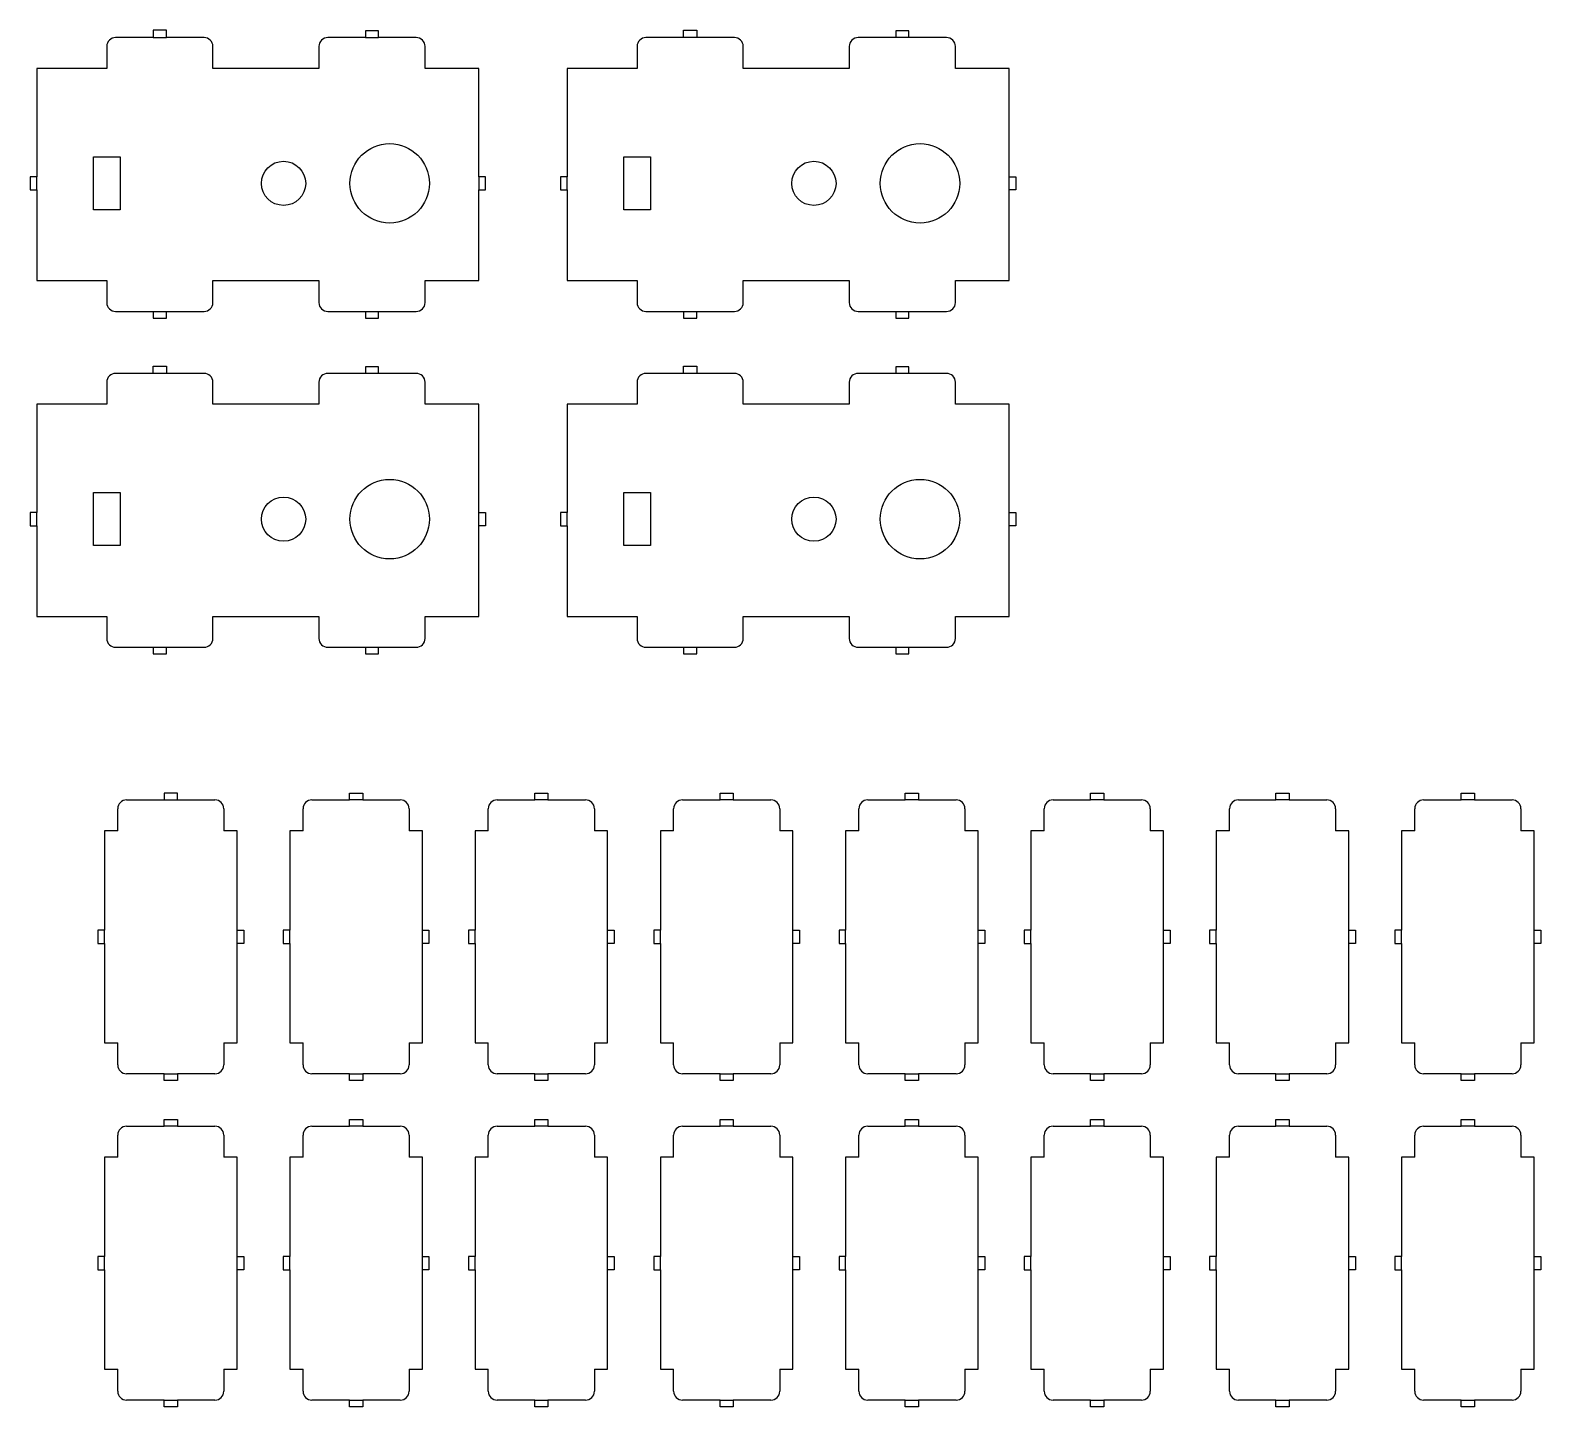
# Model space of a CAD drawing. Header units: millimetres. Extents: x 124 to 295, y -167 to -11.
import ezdxf

# ---------------------------------------------------------------- set-up
doc = ezdxf.new("R2010")
doc.units = ezdxf.units.MM
doc.layers.get('0').update_dxf_attribs({"linetype": 'CONTINUOUS'})

msp = doc.modelspace()

# ---------------------------------------------------------------- linework, layer by layer
for p, q in [((198.38, -12), (198.38, -11.17)), ((198.38, -11.17), (199.88, -11.17)), ((199.88, -11.17), (199.88, -12)), ((223.88, -11.25), (222.38, -11.25)), ((222.38, -11.25), (222.38, -12)), ((223.88, -12), (223.88, -11.25)), ((138.38, -12), (139.88, -12)), ((162.38, -12), (163.88, -12)), ((125.21, -29.25), (125.21, -27.75)), ((175.21, -27.75), (175.21, -29.25)), ((185.21, -29.25), (185.21, -27.75)), ((235.21, -27.75), (235.96, -27.75)), ((235.96, -27.75), (235.96, -29.25)), ((235.96, -29.25), (235.21, -29.25)), ((138.38, -43), (139.88, -43)), ((162.38, -43), (163.88, -43)), ((198.38, -43), (198.38, -43.75)), ((198.38, -43.75), (199.88, -43.75)), ((199.88, -43.75), (199.88, -43)), ((222.38, -43), (223.88, -43)), ((138.38, -50), (138.38, -49.17)), ((138.38, -49.17), (139.88, -49.17)), ((139.88, -49.17), (139.88, -50)), ((163.88, -49.25), (162.38, -49.25)), ((162.38, -49.25), (162.38, -50)), ((163.88, -50), (163.88, -49.25)), ((198.38, -50), (198.38, -49.17)), ((198.38, -49.17), (199.88, -49.17)), ((199.88, -49.17), (199.88, -50)), ((223.88, -49.25), (222.38, -49.25)), ((222.38, -49.25), (222.38, -50)), ((223.88, -50), (223.88, -49.25)), ((125.21, -67.25), (125.21, -65.75)), ((175.21, -65.75), (175.96, -65.75)), ((175.96, -65.75), (175.96, -67.25)), ((185.21, -67.25), (185.21, -65.75)), ((235.21, -65.75), (235.96, -65.75)), ((235.96, -65.75), (235.96, -67.25)), ((175.96, -67.25), (175.21, -67.25)), ((235.96, -67.25), (235.21, -67.25)), ((138.38, -81), (138.38, -81.75)), ((138.38, -81.75), (139.88, -81.75)), ((139.88, -81.75), (139.88, -81)), ((162.38, -81), (163.88, -81)), ((198.38, -81), (198.38, -81.75)), ((198.38, -81.75), (199.88, -81.75)), ((199.88, -81.75), (199.88, -81)), ((222.38, -81), (223.88, -81)), ((135.37, -98.27), (139.62, -98.27)), ((141.12, -98.27), (145.37, -98.27)), ((156.33, -98.27), (160.58, -98.27)), ((162.08, -98.27), (166.33, -98.27)), ((177.29, -98.27), (181.54, -98.27)), ((183.04, -98.27), (187.29, -98.27)), ((198.26, -98.27), (202.51, -98.27)), ((204.01, -98.27), (208.26, -98.27)), ((219.22, -98.27), (223.47, -98.27)), ((224.97, -98.27), (229.22, -98.27)), ((240.18, -98.27), (244.43, -98.27)), ((245.93, -98.27), (250.18, -98.27)), ((261.15, -98.27), (265.4, -98.27)), ((266.9, -98.27), (271.15, -98.27)), ((282.11, -98.27), (286.36, -98.27)), ((287.86, -98.27), (292.11, -98.27)), ((134.37, -101.77), (134.37, -99.27)), ((146.37, -99.27), (146.37, -101.77)), ((155.33, -101.77), (155.33, -99.27)), ((167.33, -99.27), (167.33, -101.77)), ((176.29, -101.77), (176.29, -99.27)), ((188.29, -99.27), (188.29, -101.77)), ((197.26, -101.77), (197.26, -99.27)), ((209.26, -99.27), (209.26, -101.77)), ((218.22, -101.77), (218.22, -99.27)), ((230.22, -99.27), (230.22, -101.77)), ((239.18, -101.77), (239.18, -99.27)), ((251.18, -99.27), (251.18, -101.77)), ((260.15, -101.77), (260.15, -99.27)), ((272.15, -99.27), (272.15, -101.77)), ((281.11, -101.77), (281.11, -99.27)), ((293.11, -99.27), (293.11, -101.77)), ((134.37, -101.77), (132.87, -101.77)), ((132.87, -101.77), (132.87, -113.02)), ((132.87, -101.77), (132.87, -113.02)), ((147.87, -101.77), (146.37, -101.77)), ((147.87, -113.02), (147.87, -101.77)), ((153.83, -101.77), (153.83, -113.02)), ((153.83, -101.77), (153.83, -113.02)), ((155.33, -101.77), (153.83, -101.77)), ((168.83, -101.77), (167.33, -101.77)), ((168.83, -113.02), (168.83, -101.77)), ((174.79, -101.77), (174.79, -113.02)), ((174.79, -101.77), (174.79, -113.02)), ((176.29, -101.77), (174.79, -101.77)), ((189.79, -101.77), (188.29, -101.77)), ((189.79, -113.02), (189.79, -101.77)), ((195.76, -101.77), (195.76, -113.02)), ((195.76, -101.77), (195.76, -113.02)), ((197.26, -101.77), (195.76, -101.77)), ((210.76, -101.77), (209.26, -101.77)), ((210.76, -113.02), (210.76, -101.77)), ((216.72, -101.77), (216.72, -113.02)), ((216.72, -101.77), (216.72, -113.02)), ((218.22, -101.77), (216.72, -101.77)), ((231.72, -101.77), (230.22, -101.77)), ((231.72, -113.02), (231.72, -101.77)), ((237.68, -101.77), (237.68, -113.02)), ((237.68, -101.77), (237.68, -113.02)), ((239.18, -101.77), (237.68, -101.77)), ((252.68, -101.77), (251.18, -101.77)), ((252.68, -113.02), (252.68, -101.77)), ((258.65, -101.77), (258.65, -113.02)), ((258.65, -101.77), (258.65, -113.02)), ((260.15, -101.77), (258.65, -101.77)), ((273.65, -101.77), (272.15, -101.77)), ((273.65, -113.02), (273.65, -101.77)), ((279.61, -101.77), (279.61, -113.02)), ((279.61, -101.77), (279.61, -113.02)), ((281.11, -101.77), (279.61, -101.77)), ((294.61, -101.77), (293.11, -101.77)), ((294.61, -113.02), (294.61, -101.77)), ((132.87, -114.52), (132.87, -125.77)), ((147.87, -125.77), (147.87, -114.52)), ((153.83, -114.52), (153.83, -125.77)), ((168.83, -125.77), (168.83, -114.52)), ((174.79, -114.52), (174.79, -125.77)), ((189.79, -125.77), (189.79, -114.52)), ((195.76, -114.52), (195.76, -125.77)), ((210.76, -125.77), (210.76, -114.52)), ((216.72, -114.52), (216.72, -125.77)), ((231.72, -125.77), (231.72, -114.52)), ((237.68, -114.52), (237.68, -125.77)), ((252.68, -125.77), (252.68, -114.52)), ((258.65, -114.52), (258.65, -125.77)), ((273.65, -125.77), (273.65, -114.52)), ((279.61, -114.52), (279.61, -125.77)), ((294.61, -125.77), (294.61, -114.52)), ((132.87, -125.77), (134.37, -125.77)), ((134.37, -128.27), (134.37, -125.77)), ((146.37, -125.77), (146.37, -128.27)), ((146.37, -125.77), (147.87, -125.77)), ((153.83, -125.77), (155.33, -125.77)), ((155.33, -128.27), (155.33, -125.77)), ((167.33, -125.77), (168.83, -125.77)), ((167.33, -125.77), (167.33, -128.27)), ((174.79, -125.77), (176.29, -125.77)), ((176.29, -128.27), (176.29, -125.77)), ((188.29, -125.77), (189.79, -125.77)), ((188.29, -125.77), (188.29, -128.27)), ((195.76, -125.77), (197.26, -125.77)), ((197.26, -128.27), (197.26, -125.77)), ((209.26, -125.77), (210.76, -125.77)), ((209.26, -125.77), (209.26, -128.27)), ((216.72, -125.77), (218.22, -125.77)), ((218.22, -128.27), (218.22, -125.77)), ((230.22, -125.77), (231.72, -125.77)), ((230.22, -125.77), (230.22, -128.27)), ((237.68, -125.77), (239.18, -125.77)), ((239.18, -128.27), (239.18, -125.77)), ((251.18, -125.77), (252.68, -125.77)), ((251.18, -125.77), (251.18, -128.27)), ((258.65, -125.77), (260.15, -125.77)), ((260.15, -128.27), (260.15, -125.77)), ((272.15, -125.77), (273.65, -125.77)), ((272.15, -125.77), (272.15, -128.27)), ((279.61, -125.77), (281.11, -125.77)), ((281.11, -128.27), (281.11, -125.77)), ((293.11, -125.77), (294.61, -125.77)), ((293.11, -125.77), (293.11, -128.27)), ((139.62, -129.27), (135.37, -129.27)), ((145.37, -129.27), (141.12, -129.27)), ((160.58, -129.27), (156.33, -129.27)), ((166.33, -129.27), (162.08, -129.27)), ((181.54, -129.27), (177.29, -129.27)), ((187.29, -129.27), (183.04, -129.27)), ((202.51, -129.27), (198.26, -129.27)), ((208.26, -129.27), (204.01, -129.27)), ((223.47, -129.27), (219.22, -129.27)), ((229.22, -129.27), (224.97, -129.27)), ((244.43, -129.27), (240.18, -129.27)), ((250.18, -129.27), (245.93, -129.27)), ((265.4, -129.27), (261.15, -129.27)), ((271.15, -129.27), (266.9, -129.27)), ((286.36, -129.27), (282.11, -129.27)), ((292.11, -129.27), (287.86, -129.27)), ((134.37, -138.7), (134.37, -136.2)), ((135.37, -135.2), (139.62, -135.2)), ((141.12, -135.2), (145.37, -135.2)), ((146.37, -136.2), (146.37, -138.7)), ((155.33, -138.7), (155.33, -136.2)), ((156.33, -135.2), (160.58, -135.2)), ((162.08, -135.2), (166.33, -135.2)), ((167.33, -136.2), (167.33, -138.7)), ((176.29, -138.7), (176.29, -136.2)), ((177.29, -135.2), (181.54, -135.2)), ((183.04, -135.2), (187.29, -135.2)), ((188.29, -136.2), (188.29, -138.7)), ((197.26, -138.7), (197.26, -136.2)), ((198.26, -135.2), (202.51, -135.2)), ((204.01, -135.2), (208.26, -135.2)), ((209.26, -136.2), (209.26, -138.7)), ((218.22, -138.7), (218.22, -136.2)), ((219.22, -135.2), (223.47, -135.2)), ((224.97, -135.2), (229.22, -135.2)), ((230.22, -136.2), (230.22, -138.7)), ((239.18, -138.7), (239.18, -136.2)), ((240.18, -135.2), (244.43, -135.2)), ((245.93, -135.2), (250.18, -135.2)), ((251.18, -136.2), (251.18, -138.7)), ((260.15, -138.7), (260.15, -136.2)), ((261.15, -135.2), (265.4, -135.2)), ((266.9, -135.2), (271.15, -135.2)), ((272.15, -136.2), (272.15, -138.7)), ((281.11, -138.7), (281.11, -136.2)), ((282.11, -135.2), (286.36, -135.2)), ((287.86, -135.2), (292.11, -135.2)), ((293.11, -136.2), (293.11, -138.7)), ((132.87, -138.7), (132.87, -149.95)), ((132.87, -138.7), (132.87, -149.95)), ((134.37, -138.7), (132.87, -138.7)), ((147.87, -138.7), (146.37, -138.7)), ((147.87, -149.95), (147.87, -138.7)), ((153.83, -138.7), (153.83, -149.95)), ((153.83, -138.7), (153.83, -149.95)), ((155.33, -138.7), (153.83, -138.7)), ((168.83, -138.7), (167.33, -138.7)), ((168.83, -149.95), (168.83, -138.7)), ((174.79, -138.7), (174.79, -149.95)), ((174.79, -138.7), (174.79, -149.95)), ((176.29, -138.7), (174.79, -138.7)), ((189.79, -138.7), (188.29, -138.7)), ((189.79, -149.95), (189.79, -138.7)), ((195.76, -138.7), (195.76, -149.95)), ((195.76, -138.7), (195.76, -149.95)), ((197.26, -138.7), (195.76, -138.7)), ((210.76, -138.7), (209.26, -138.7)), ((210.76, -149.95), (210.76, -138.7)), ((216.72, -138.7), (216.72, -149.95)), ((216.72, -138.7), (216.72, -149.95)), ((218.22, -138.7), (216.72, -138.7)), ((231.72, -138.7), (230.22, -138.7)), ((231.72, -149.95), (231.72, -138.7)), ((237.68, -138.7), (237.68, -149.95)), ((237.68, -138.7), (237.68, -149.95)), ((239.18, -138.7), (237.68, -138.7)), ((252.68, -138.7), (251.18, -138.7)), ((252.68, -149.95), (252.68, -138.7)), ((258.65, -138.7), (258.65, -149.95)), ((258.65, -138.7), (258.65, -149.95)), ((260.15, -138.7), (258.65, -138.7)), ((273.65, -138.7), (272.15, -138.7)), ((273.65, -149.95), (273.65, -138.7)), ((279.61, -138.7), (279.61, -149.95)), ((279.61, -138.7), (279.61, -149.95)), ((281.11, -138.7), (279.61, -138.7)), ((294.61, -138.7), (293.11, -138.7)), ((294.61, -149.95), (294.61, -138.7)), ((132.87, -151.45), (132.87, -162.7)), ((147.87, -162.7), (147.87, -151.45)), ((153.83, -151.45), (153.83, -162.7)), ((168.83, -162.7), (168.83, -151.45)), ((174.79, -151.45), (174.79, -162.7)), ((189.79, -162.7), (189.79, -151.45)), ((195.76, -151.45), (195.76, -162.7)), ((210.76, -162.7), (210.76, -151.45)), ((216.72, -151.45), (216.72, -162.7)), ((231.72, -162.7), (231.72, -151.45)), ((237.68, -151.45), (237.68, -162.7)), ((252.68, -162.7), (252.68, -151.45)), ((258.65, -151.45), (258.65, -162.7)), ((273.65, -162.7), (273.65, -151.45)), ((279.61, -151.45), (279.61, -162.7)), ((294.61, -162.7), (294.61, -151.45)), ((132.87, -162.7), (134.37, -162.7)), ((134.37, -165.2), (134.37, -162.7)), ((146.37, -162.7), (147.87, -162.7)), ((146.37, -162.7), (146.37, -165.2)), ((153.83, -162.7), (155.33, -162.7)), ((155.33, -165.2), (155.33, -162.7)), ((167.33, -162.7), (168.83, -162.7)), ((167.33, -162.7), (167.33, -165.2)), ((174.79, -162.7), (176.29, -162.7)), ((176.29, -165.2), (176.29, -162.7)), ((188.29, -162.7), (189.79, -162.7)), ((188.29, -162.7), (188.29, -165.2)), ((195.76, -162.7), (197.26, -162.7)), ((197.26, -165.2), (197.26, -162.7)), ((209.26, -162.7), (210.76, -162.7)), ((209.26, -162.7), (209.26, -165.2)), ((216.72, -162.7), (218.22, -162.7)), ((218.22, -165.2), (218.22, -162.7)), ((230.22, -162.7), (231.72, -162.7)), ((230.22, -162.7), (230.22, -165.2)), ((237.68, -162.7), (239.18, -162.7)), ((239.18, -165.2), (239.18, -162.7)), ((251.18, -162.7), (252.68, -162.7)), ((251.18, -162.7), (251.18, -165.2)), ((258.65, -162.7), (260.15, -162.7)), ((260.15, -165.2), (260.15, -162.7)), ((272.15, -162.7), (273.65, -162.7)), ((272.15, -162.7), (272.15, -165.2)), ((279.61, -162.7), (281.11, -162.7)), ((281.11, -165.2), (281.11, -162.7)), ((293.11, -162.7), (294.61, -162.7)), ((293.11, -162.7), (293.11, -165.2)), ((139.62, -166.2), (135.37, -166.2)), ((145.37, -166.2), (141.12, -166.2)), ((160.58, -166.2), (156.33, -166.2)), ((166.33, -166.2), (162.08, -166.2)), ((181.54, -166.2), (177.29, -166.2)), ((187.29, -166.2), (183.04, -166.2)), ((202.51, -166.2), (198.26, -166.2)), ((208.26, -166.2), (204.01, -166.2)), ((223.47, -166.2), (219.22, -166.2)), ((229.22, -166.2), (224.97, -166.2)), ((244.43, -166.2), (240.18, -166.2)), ((250.18, -166.2), (245.93, -166.2)), ((265.4, -166.2), (261.15, -166.2)), ((271.15, -166.2), (266.9, -166.2)), ((286.36, -166.2), (282.11, -166.2)), ((292.11, -166.2), (287.86, -166.2))]:
    msp.add_line(p, q)
for points in [[(133.13, -15.5), (125.21, -15.5), (125.21, -17.5), (125.21, -27.75), (124.46, -27.75), (124.46, -29.25), (125.21, -29.25), (125.21, -39.5), (133.13, -39.5), (133.13, -42, 0.414214), (134.13, -43), (138.38, -43), (138.38, -43.75), (139.88, -43.75), (139.88, -43), (144.13, -43, 0.414214), (145.13, -42), (145.13, -39.5), (157.13, -39.5), (157.13, -42, 0.414214), (158.13, -43), (162.38, -43), (162.38, -43.75), (163.88, -43.75), (163.88, -43), (168.13, -43, 0.414214), (169.13, -42), (169.13, -39.5), (175.21, -39.5), (175.21, -29.25), (175.96, -29.25), (175.96, -27.75), (175.21, -27.75), (175.21, -15.5), (169.13, -15.5), (169.13, -13, 0.414214), (168.13, -12), (163.88, -12), (163.88, -11.25), (162.38, -11.25), (162.38, -12), (158.13, -12, 0.414214), (157.13, -13), (157.13, -15.5), (145.13, -15.5), (145.13, -13, 0.414214), (144.13, -12), (139.88, -12), (139.88, -11.17), (138.38, -11.17), (138.38, -12), (134.13, -12, 0.414214), (133.13, -13)], [(217.13, -15.5), (205.13, -15.5), (205.13, -13, 0.414214), (204.13, -12), (199.88, -12), (198.38, -12), (194.13, -12, 0.414214), (193.13, -13), (193.13, -15.5), (185.21, -15.5), (185.21, -17.5), (185.21, -27.75), (184.46, -27.75), (184.46, -29.25), (185.21, -29.25), (185.21, -39.5), (193.13, -39.5), (193.13, -42, 0.414214), (194.13, -43), (198.38, -43), (199.88, -43), (204.13, -43, 0.414214), (205.13, -42), (205.13, -39.5), (217.13, -39.5), (217.13, -42, 0.414214), (218.13, -43), (222.38, -43), (222.38, -43.75), (223.88, -43.75), (223.88, -43), (228.13, -43, 0.414214), (229.13, -42), (229.13, -39.5), (235.21, -39.5), (235.21, -29.25), (235.21, -27.75), (235.21, -15.5), (229.13, -15.5), (229.13, -13, 0.414214), (228.13, -12), (223.88, -12), (222.38, -12), (218.13, -12, 0.414214), (217.13, -13)], [(157.13, -53.5), (145.13, -53.5), (145.13, -51, 0.414214), (144.13, -50), (139.88, -50), (138.38, -50), (134.13, -50, 0.414214), (133.13, -51), (133.13, -53.5), (125.21, -53.5), (125.21, -55.5), (125.21, -65.75), (124.46, -65.75), (124.46, -67.25), (125.21, -67.25), (125.21, -77.5), (133.13, -77.5), (133.13, -80, 0.414214), (134.13, -81), (138.38, -81), (139.88, -81), (144.13, -81, 0.414214), (145.13, -80), (145.13, -77.5), (157.13, -77.5), (157.13, -80, 0.414214), (158.13, -81), (162.38, -81), (162.38, -81.75), (163.88, -81.75), (163.88, -81), (168.13, -81, 0.414214), (169.13, -80), (169.13, -77.5), (175.21, -77.5), (175.21, -67.25), (175.21, -65.75), (175.21, -53.5), (169.13, -53.5), (169.13, -51, 0.414214), (168.13, -50), (163.88, -50), (162.38, -50), (158.13, -50, 0.414214), (157.13, -51)], [(217.13, -53.5), (205.13, -53.5), (205.13, -51, 0.414214), (204.13, -50), (199.88, -50), (198.38, -50), (194.13, -50, 0.414214), (193.13, -51), (193.13, -53.5), (185.21, -53.5), (185.21, -55.5), (185.21, -65.75), (184.46, -65.75), (184.46, -67.25), (185.21, -67.25), (185.21, -77.5), (193.13, -77.5), (193.13, -80, 0.414214), (194.13, -81), (198.38, -81), (199.88, -81), (204.13, -81, 0.414214), (205.13, -80), (205.13, -77.5), (217.13, -77.5), (217.13, -80, 0.414214), (218.13, -81), (222.38, -81), (222.38, -81.75), (223.88, -81.75), (223.88, -81), (228.13, -81, 0.414214), (229.13, -80), (229.13, -77.5), (235.21, -77.5), (235.21, -67.25), (235.21, -65.75), (235.21, -53.5), (229.13, -53.5), (229.13, -51, 0.414214), (228.13, -50), (223.88, -50), (222.38, -50), (218.13, -50, 0.414214), (217.13, -51)]]:
    msp.add_lwpolyline(points, format="xyb", close=True)
for points in [[(131.63, -25.5), (134.63, -25.5), (134.63, -31.5), (131.63, -31.5)], [(194.63, -31.5), (191.63, -31.5), (191.63, -25.5), (194.63, -25.5)], [(134.63, -69.5), (131.63, -69.5), (131.63, -63.5), (134.63, -63.5)], [(194.63, -69.5), (191.63, -69.5), (191.63, -63.5), (194.63, -63.5)], [(139.62, -98.27), (141.12, -98.27), (141.12, -97.52), (139.62, -97.52)], [(160.58, -98.27), (160.58, -97.52), (162.08, -97.52), (162.08, -98.27)], [(181.54, -98.27), (181.54, -97.52), (183.04, -97.52), (183.04, -98.27)], [(202.51, -98.27), (202.51, -97.52), (204.01, -97.52), (204.01, -98.27)], [(223.47, -98.27), (223.47, -97.52), (224.97, -97.52), (224.97, -98.27)], [(244.43, -98.27), (244.43, -97.52), (245.93, -97.52), (245.93, -98.27)], [(265.4, -98.27), (265.4, -97.52), (266.9, -97.52), (266.9, -98.27)], [(286.36, -98.27), (286.36, -97.52), (287.86, -97.52), (287.86, -98.27)], [(132.12, -114.52), (132.87, -114.52), (132.87, -113.02), (132.12, -113.02)], [(148.62, -114.52), (147.87, -114.52), (147.87, -113.02), (148.62, -113.02)], [(153.08, -114.52), (153.83, -114.52), (153.83, -113.02), (153.08, -113.02)], [(168.83, -114.52), (168.83, -113.02), (169.58, -113.02), (169.58, -114.52)], [(174.04, -114.52), (174.79, -114.52), (174.79, -113.02), (174.04, -113.02)], [(189.79, -114.52), (189.79, -113.02), (190.54, -113.02), (190.54, -114.52)], [(195.01, -114.52), (195.76, -114.52), (195.76, -113.02), (195.01, -113.02)], [(210.76, -114.52), (210.76, -113.02), (211.51, -113.02), (211.51, -114.52)], [(215.97, -114.52), (216.72, -114.52), (216.72, -113.02), (215.97, -113.02)], [(231.72, -114.52), (231.72, -113.02), (232.47, -113.02), (232.47, -114.52)], [(236.93, -114.52), (237.68, -114.52), (237.68, -113.02), (236.93, -113.02)], [(252.68, -114.52), (252.68, -113.02), (253.43, -113.02), (253.43, -114.52)], [(257.9, -114.52), (258.65, -114.52), (258.65, -113.02), (257.9, -113.02)], [(273.65, -114.52), (273.65, -113.02), (274.4, -113.02), (274.4, -114.52)], [(278.86, -114.52), (279.61, -114.52), (279.61, -113.02), (278.86, -113.02)], [(294.61, -114.52), (294.61, -113.02), (295.36, -113.02), (295.36, -114.52)], [(141.12, -130.02), (139.62, -130.02), (139.62, -129.27), (141.12, -129.27)], [(162.08, -129.27), (162.08, -130.02), (160.58, -130.02), (160.58, -129.27)], [(183.04, -129.27), (183.04, -130.02), (181.54, -130.02), (181.54, -129.27)], [(204.01, -129.27), (204.01, -130.02), (202.51, -130.02), (202.51, -129.27)], [(224.97, -129.27), (224.97, -130.02), (223.47, -130.02), (223.47, -129.27)], [(245.93, -129.27), (245.93, -130.02), (244.43, -130.02), (244.43, -129.27)], [(266.9, -129.27), (266.9, -130.02), (265.4, -130.02), (265.4, -129.27)], [(287.86, -129.27), (287.86, -130.02), (286.36, -130.02), (286.36, -129.27)], [(139.62, -135.2), (139.62, -134.45), (141.12, -134.45), (141.12, -135.2)], [(160.58, -135.2), (160.58, -134.45), (162.08, -134.45), (162.08, -135.2)], [(181.54, -135.2), (181.54, -134.45), (183.04, -134.45), (183.04, -135.2)], [(202.51, -135.2), (202.51, -134.45), (204.01, -134.45), (204.01, -135.2)], [(223.47, -135.2), (223.47, -134.45), (224.97, -134.45), (224.97, -135.2)], [(244.43, -135.2), (244.43, -134.45), (245.93, -134.45), (245.93, -135.2)], [(265.4, -135.2), (265.4, -134.45), (266.9, -134.45), (266.9, -135.2)], [(286.36, -135.2), (286.36, -134.45), (287.86, -134.45), (287.86, -135.2)], [(132.12, -151.45), (132.87, -151.45), (132.87, -149.95), (132.12, -149.95)], [(147.87, -151.45), (147.87, -149.95), (148.62, -149.95), (148.62, -151.45)], [(153.08, -151.45), (153.83, -151.45), (153.83, -149.95), (153.08, -149.95)], [(168.83, -151.45), (168.83, -149.95), (169.58, -149.95), (169.58, -151.45)], [(174.04, -151.45), (174.79, -151.45), (174.79, -149.95), (174.04, -149.95)], [(189.79, -151.45), (189.79, -149.95), (190.54, -149.95), (190.54, -151.45)], [(195.01, -151.45), (195.76, -151.45), (195.76, -149.95), (195.01, -149.95)], [(210.76, -151.45), (210.76, -149.95), (211.51, -149.95), (211.51, -151.45)], [(215.97, -151.45), (216.72, -151.45), (216.72, -149.95), (215.97, -149.95)], [(231.72, -151.45), (231.72, -149.95), (232.47, -149.95), (232.47, -151.45)], [(236.93, -151.45), (237.68, -151.45), (237.68, -149.95), (236.93, -149.95)], [(252.68, -151.45), (252.68, -149.95), (253.43, -149.95), (253.43, -151.45)], [(257.9, -151.45), (258.65, -151.45), (258.65, -149.95), (257.9, -149.95)], [(273.65, -151.45), (273.65, -149.95), (274.4, -149.95), (274.4, -151.45)], [(278.86, -151.45), (279.61, -151.45), (279.61, -149.95), (278.86, -149.95)], [(294.61, -151.45), (294.61, -149.95), (295.36, -149.95), (295.36, -151.45)], [(141.12, -166.2), (141.12, -166.95), (139.62, -166.95), (139.62, -166.2)], [(162.08, -166.2), (162.08, -166.95), (160.58, -166.95), (160.58, -166.2)], [(183.04, -166.2), (183.04, -166.95), (181.54, -166.95), (181.54, -166.2)], [(204.01, -166.2), (204.01, -166.95), (202.51, -166.95), (202.51, -166.2)], [(224.97, -166.2), (224.97, -166.95), (223.47, -166.95), (223.47, -166.2)], [(245.93, -166.2), (245.93, -166.95), (244.43, -166.95), (244.43, -166.2)], [(266.9, -166.2), (266.9, -166.95), (265.4, -166.95), (265.4, -166.2)], [(287.86, -166.2), (287.86, -166.95), (286.36, -166.95), (286.36, -166.2)]]:
    msp.add_lwpolyline(points, close=True)
for centre, radius in [((165.13, -28.5), 4.5), ((225.13, -28.5), 4.5), ((153.13, -28.5), 2.5), ((213.13, -28.5), 2.5), ((165.13, -66.5), 4.5), ((225.13, -66.5), 4.5), ((153.13, -66.5), 2.5), ((213.13, -66.5), 2.5)]:
    msp.add_circle(centre, radius)
for centre, start, end in [((135.37, -99.27), 90, 180), ((145.37, -99.27), 0, 90), ((156.33, -99.27), 90, 180), ((166.33, -99.27), 0, 90), ((177.29, -99.27), 90, 180), ((187.29, -99.27), 0, 90), ((198.26, -99.27), 90, 180), ((208.26, -99.27), 0, 90), ((219.22, -99.27), 90, 180), ((229.22, -99.27), 0, 90), ((240.18, -99.27), 90, 180), ((250.18, -99.27), 0, 90), ((261.15, -99.27), 90, 180), ((271.15, -99.27), 0, 90), ((282.11, -99.27), 90, 180), ((292.11, -99.27), 0, 90), ((135.37, -128.27), 180, 270), ((145.37, -128.27), -90, 0), ((156.33, -128.27), 180, 270), ((166.33, -128.27), -90, 0), ((177.29, -128.27), 180, 270), ((187.29, -128.27), -90, 0), ((198.26, -128.27), 180, 270), ((208.26, -128.27), -90, 0), ((219.22, -128.27), 180, 270), ((229.22, -128.27), -90, 0), ((240.18, -128.27), 180, 270), ((250.18, -128.27), -90, 0), ((261.15, -128.27), 180, 270), ((271.15, -128.27), -90, 0), ((282.11, -128.27), 180, 270), ((292.11, -128.27), -90, 0), ((135.37, -136.2), 90, 180), ((145.37, -136.2), 0, 90), ((156.33, -136.2), 90, 180), ((166.33, -136.2), 0, 90), ((177.29, -136.2), 90, 180), ((187.29, -136.2), 0, 90), ((198.26, -136.2), 90, 180), ((208.26, -136.2), 0, 90), ((219.22, -136.2), 90, 180), ((229.22, -136.2), 0, 90), ((240.18, -136.2), 90, 180), ((250.18, -136.2), 0, 90), ((261.15, -136.2), 90, 180), ((271.15, -136.2), 0, 90), ((282.11, -136.2), 90, 180), ((292.11, -136.2), 0, 90), ((135.37, -165.2), 180, 270), ((145.37, -165.2), -90, 0), ((156.33, -165.2), 180, 270), ((166.33, -165.2), -90, 0), ((177.29, -165.2), 180, 270), ((187.29, -165.2), -90, 0), ((198.26, -165.2), 180, 270), ((208.26, -165.2), -90, 0), ((219.22, -165.2), 180, 270), ((229.22, -165.2), -90, 0), ((240.18, -165.2), 180, 270), ((250.18, -165.2), -90, 0), ((261.15, -165.2), 180, 270), ((271.15, -165.2), -90, 0), ((282.11, -165.2), 180, 270), ((292.11, -165.2), -90, 0)]:
    msp.add_arc(centre, 1, start, end)

doc.saveas('drawing.dxf')
